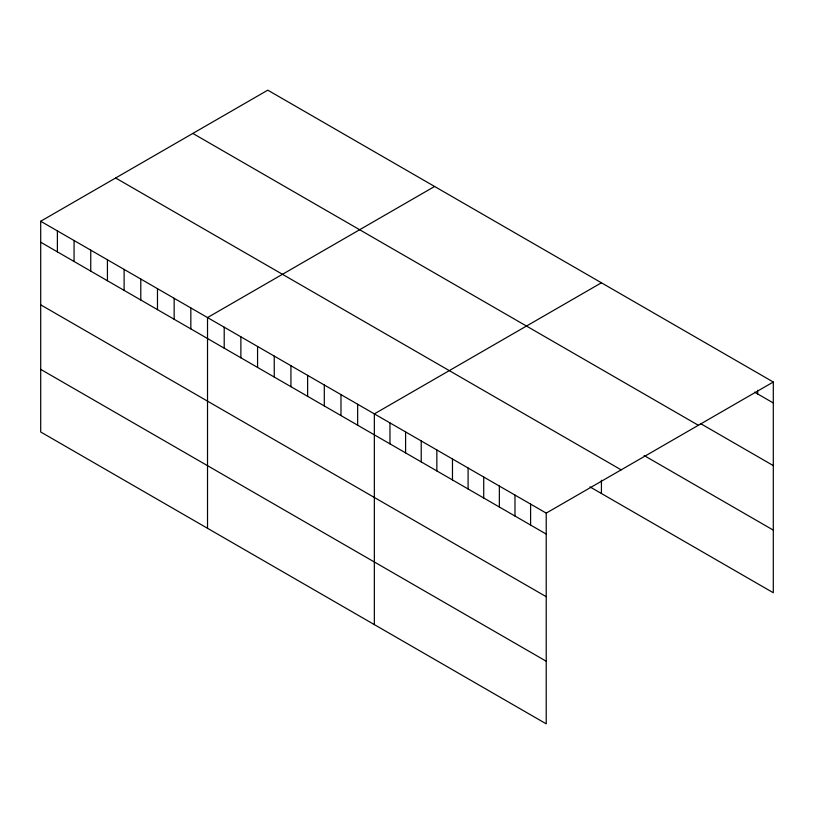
<?xml version="1.0" encoding="UTF-8"?>
<svg xmlns="http://www.w3.org/2000/svg" width="814" height="814" viewBox="0 0 814 814"><rect width="100%" height="100%" fill="white"/><g stroke="black" fill="none" stroke-linecap="round" stroke-linejoin="round"><path stroke-width="1.22" d="M40.7 221.255L546.225 513.115L546.225 723.839L40.7 431.98L40.7 221.255L267.775 90.161L773.3 382.02L773.3 592.745L589.957 486.884M434.595 186.467L207.519 317.572L207.519 528.296M601.424 282.784L374.348 413.888L374.348 624.613M546.225 513.115L773.3 382.02M754.547 392.144L773.3 402.971M700.386 423.494L773.3 465.598M192.837 133.425L698.361 425.284M644.128 455.545L773.3 530.118M115.639 177.991L621.163 469.851M40.7 242.216L546.225 534.076M40.7 304.833L546.225 596.703M40.7 369.363L546.225 661.222M757.671 390.252L757.671 393.956M601.424 480.26L601.424 493.508M530.596 504.1L530.596 525.05M514.977 495.075L514.977 516.035M499.348 486.06L499.348 507.01M483.719 477.035L483.719 497.985M468.101 468.009L468.101 488.97M452.472 458.994L452.472 479.945M436.843 449.969L436.843 470.93M421.225 440.954L421.225 461.904M405.596 431.929L405.596 452.879M389.967 422.904L389.967 443.864M357.661 404.253L357.661 425.213M340.985 394.627L340.985 415.578M324.298 384.991L324.298 405.952M307.621 375.366L307.621 396.316M290.934 365.73L290.934 386.681M274.247 356.094L274.247 377.055M257.57 346.469L257.57 367.419M240.883 336.833L240.883 357.794M224.206 327.208L224.206 348.158M190.842 307.936L190.842 328.897M174.155 298.311L174.155 319.261M157.478 288.675L157.478 309.635M140.791 279.049L140.791 300M124.115 269.414L124.115 290.374M107.428 259.788L107.428 280.738M90.751 250.152L90.751 271.103M74.064 240.517L74.064 261.477M57.387 230.891L57.387 251.841"/></g></svg>
